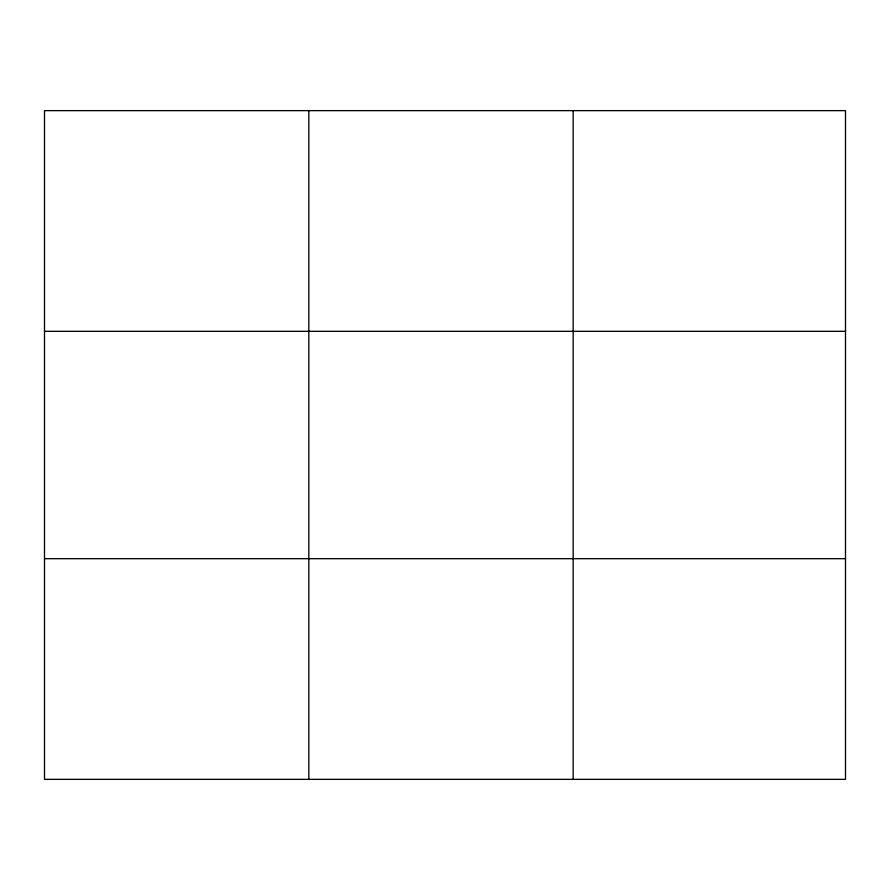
<?xml version="1.0" encoding="UTF-8"?>
<svg xmlns="http://www.w3.org/2000/svg" width="890" height="890" viewBox="0 0 890 890"><rect width="100%" height="100%" fill="white"/><g stroke="black" fill="none" stroke-linecap="round" stroke-linejoin="round"><path stroke-width="1.33" d="M308.83 110.638L308.83 779.362M573.16 110.638L573.16 779.362M44.5 331.314L845.5 331.314M44.5 558.686L845.5 558.686M845.5 705.803L845.5 779.362L44.5 779.362L44.5 110.638L845.5 110.638L845.5 705.803"/></g></svg>
